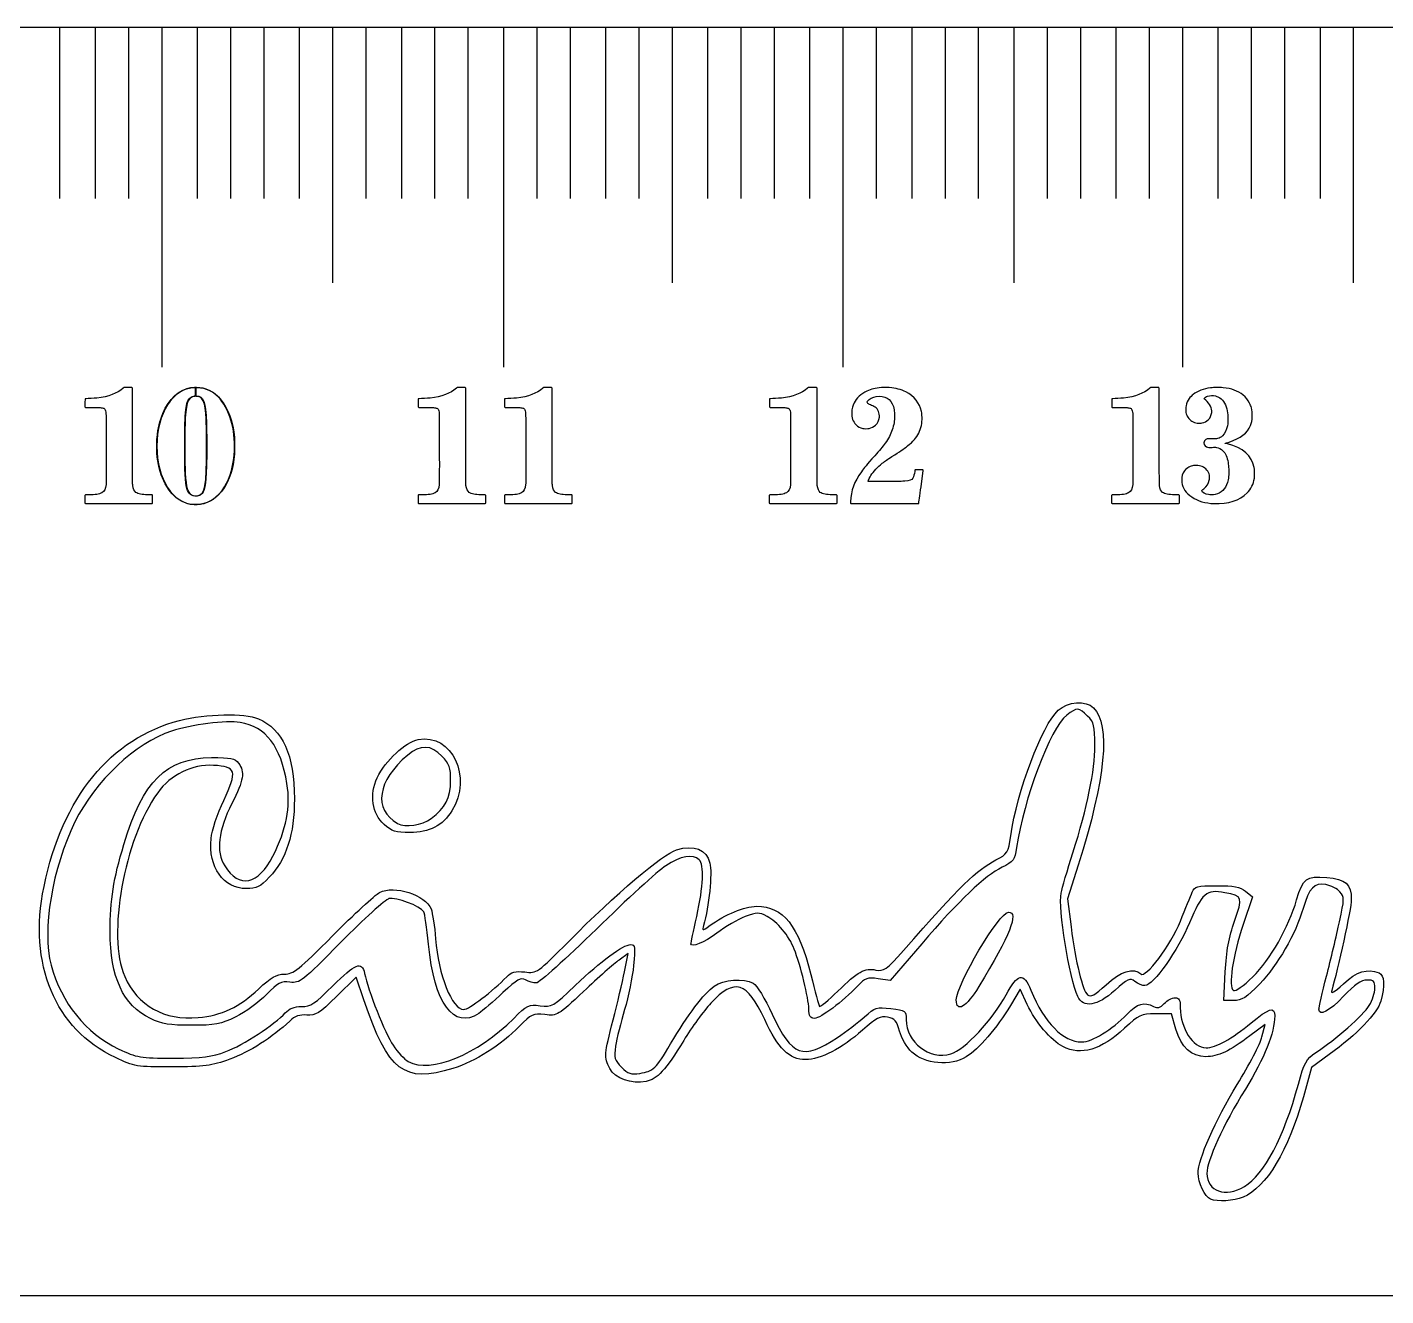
# Model space of a CAD drawing. Extents: x 0.09 to 7.29, y 6.89 to 11.9.
# Drawn here: x 3.917 to 5.488, y 6.888 to 8.356 of the extents above; entities that cross this region are included whole.
import ezdxf

# ---------------------------------------------------------------- set-up
doc = ezdxf.new("R2010")
doc.units = 0
doc.layers.add('Laag_1', color=7, linetype='CONTINUOUS')

msp = doc.modelspace()

# ---------------------------------------------------------------- linework, layer by layer
at = {"layer": 'Laag_1', "color": 1}
msp.add_lwpolyline([(0.137995, 6.888429), (0.137995, 8.355581), (7.291333, 8.355581), (7.291333, 6.888429)], close=True, dxfattribs=at)
at = {"layer": 'Laag_1', "color": 7}
for points in [[(3.954515, 8.355207), (3.954515, 8.157598)], [(3.995576, 8.355207), (3.995576, 8.157598)], [(4.034072, 8.355207), (4.034072, 8.157598)], [(4.072567, 8.355207), (4.072567, 7.962556)], [(4.113628, 8.355207), (4.113628, 8.157598)], [(4.152123, 8.355207), (4.152123, 8.157598)], [(4.190618, 8.355207), (4.190618, 8.157598)], [(4.23168, 8.355207), (4.23168, 8.157598)], [(4.270175, 8.355207), (4.270175, 8.060077)], [(4.30867, 8.355207), (4.30867, 8.157598)], [(4.349731, 8.355207), (4.349731, 8.157598)], [(4.388227, 8.355207), (4.388227, 8.157598)], [(4.426722, 8.355207), (4.426722, 8.157598)], [(4.467783, 8.355207), (4.467783, 7.962556)], [(4.506279, 8.355207), (4.506279, 8.157598)], [(4.544774, 8.355207), (4.544774, 8.157598)], [(4.585835, 8.355207), (4.585835, 8.157598)], [(4.62433, 8.355207), (4.62433, 8.157598)], [(4.662825, 8.355207), (4.662825, 8.060077)], [(4.703887, 8.355207), (4.703887, 8.157598)], [(4.742382, 8.355207), (4.742382, 8.157598)], [(4.780877, 8.355207), (4.780877, 8.157598)], [(4.821938, 8.355207), (4.821938, 8.157598)], [(4.860433, 8.355207), (4.860433, 7.962556)], [(4.898929, 8.355207), (4.898929, 8.157598)], [(4.93999, 8.355207), (4.93999, 8.157598)], [(4.978485, 8.355207), (4.978485, 8.157598)], [(5.016981, 8.355207), (5.016981, 8.157598)], [(5.058042, 8.355207), (5.058042, 8.060077)], [(5.096537, 8.355207), (5.096537, 8.157598)], [(5.135032, 8.355207), (5.135032, 8.157598)], [(5.176094, 8.355207), (5.176094, 8.157598)], [(5.214589, 8.355207), (5.214589, 8.157598)], [(5.253084, 8.355207), (5.253084, 7.962556)], [(5.294145, 8.355207), (5.294145, 8.157598)], [(5.332641, 8.355207), (5.332641, 8.157598)], [(5.371136, 8.355207), (5.371136, 8.157598)], [(5.412197, 8.355207), (5.412197, 8.157598)], [(5.450692, 8.355207), (5.450692, 8.060077)]]:
    msp.add_lwpolyline(points, dxfattribs=at)
at = {"layer": 'Laag_1', "color": 3}
for points in [[(4.03881, 7.882583), (4.038776, 7.938254), (4.038468, 7.938573), (4.038161, 7.938893), (4.033487, 7.938881), (4.028802, 7.938881), (4.027891, 7.938072)], [(4.106361, 7.938644), (4.107702, 7.938877), (4.111893, 7.938877), (4.116085, 7.938877), (4.117342, 7.938682)], [(4.110738, 7.929025), (4.111764, 7.92907), (4.111764, 7.933976), (4.111764, 7.938882), (4.110486, 7.938827)], [(4.112753, 7.938855), (4.112104, 7.938855), (4.112104, 7.933951), (4.112104, 7.929047), (4.112642, 7.929047)], [(4.424227, 7.882583), (4.424192, 7.938254), (4.423885, 7.938573), (4.423577, 7.938893), (4.418903, 7.938881), (4.414219, 7.938881), (4.413307, 7.938072)], [(4.52416, 7.882583), (4.524125, 7.938254), (4.523818, 7.938573), (4.52351, 7.938893), (4.518836, 7.938881), (4.514152, 7.938881), (4.51324, 7.938072)], [(4.830472, 7.882583), (4.830438, 7.938254), (4.83013, 7.938573), (4.829822, 7.938893), (4.825149, 7.938881), (4.820464, 7.938881), (4.819552, 7.938072)], [(5.226303, 7.882583), (5.226269, 7.938254), (5.225961, 7.938573), (5.225653, 7.938893), (5.22098, 7.938881), (5.216295, 7.938881), (5.215383, 7.938072)], [(3.984986, 7.925898), (3.983835, 7.925898), (3.983812, 7.921168), (3.983778, 7.916426), (3.98412, 7.916095), (3.984462, 7.915765), (3.99284, 7.915719)], [(4.111818, 7.928784), (4.110217, 7.928784), (4.109413, 7.928579)], [(4.370402, 7.925898), (4.369251, 7.925898), (4.369228, 7.921168), (4.369194, 7.916426), (4.369536, 7.916095), (4.369878, 7.915765), (4.378256, 7.915719)], [(4.470335, 7.925898), (4.469184, 7.925898), (4.469161, 7.921168), (4.469127, 7.916426), (4.469469, 7.916095), (4.469811, 7.915765), (4.478189, 7.915719)], [(4.776648, 7.925898), (4.775496, 7.925898), (4.775474, 7.921168), (4.775439, 7.916426), (4.775781, 7.916095), (4.776123, 7.915765), (4.784501, 7.915719)], [(5.172479, 7.925898), (5.171327, 7.925898), (5.171304, 7.921168), (5.17127, 7.916426), (5.171612, 7.916095), (5.171954, 7.915765), (5.180332, 7.915719)], [(4.156592, 7.880992), (4.156742, 7.879357), (4.156742, 7.871183), (4.156742, 7.86301), (4.156596, 7.861334)], [(5.283665, 7.879673), (5.281748, 7.879673), (5.280993, 7.879301)], [(4.950761, 7.824189), (4.953375, 7.843029), (4.953043, 7.843373), (4.95271, 7.843717), (4.948261, 7.843717), (4.943812, 7.843717), (4.943766, 7.843465)], [(4.909882, 7.830301), (4.889437, 7.830301), (4.889517, 7.830622)], [(3.987984, 7.814761), (3.984222, 7.814761), (3.983914, 7.814442), (3.983607, 7.814123), (3.983607, 7.809689), (3.983607, 7.805255), (3.983914, 7.804935), (3.984222, 7.804616), (4.022818, 7.804616), (4.061414, 7.804616), (4.061722, 7.804935), (4.06203, 7.805255), (4.06203, 7.8097), (4.06203, 7.814146), (4.061722, 7.814442), (4.061403, 7.814738), (4.056957, 7.814795)], [(4.3734, 7.814761), (4.369638, 7.814761), (4.369331, 7.814442), (4.369023, 7.814123), (4.369023, 7.809689), (4.369023, 7.805255), (4.369331, 7.804935), (4.369638, 7.804616), (4.408234, 7.804616), (4.44683, 7.804616), (4.447138, 7.804935), (4.447446, 7.805255), (4.447446, 7.8097), (4.447446, 7.814146), (4.447138, 7.814442), (4.446819, 7.814738), (4.442373, 7.814795)], [(4.473333, 7.814761), (4.469571, 7.814761), (4.469264, 7.814442), (4.468956, 7.814123), (4.468956, 7.809689), (4.468956, 7.805255), (4.469264, 7.804935), (4.469571, 7.804616), (4.508167, 7.804616), (4.546763, 7.804616), (4.547071, 7.804935), (4.547379, 7.805255), (4.547379, 7.8097), (4.547379, 7.814146), (4.547071, 7.814442), (4.546752, 7.814738), (4.542306, 7.814795)], [(4.779646, 7.814761), (4.775884, 7.814761), (4.775576, 7.814442), (4.775268, 7.814123), (4.775268, 7.809689), (4.775268, 7.805255), (4.775576, 7.804935), (4.775884, 7.804616), (4.81448, 7.804616), (4.853076, 7.804616), (4.853384, 7.804935), (4.853691, 7.805255), (4.853691, 7.8097), (4.853691, 7.814146), (4.853384, 7.814442), (4.853064, 7.814738), (4.848619, 7.814795)], [(5.175476, 7.814761), (5.171715, 7.814761), (5.171407, 7.814442), (5.171099, 7.814123), (5.171099, 7.809689), (5.171099, 7.805255), (5.171407, 7.804935), (5.171715, 7.804616), (5.210311, 7.804616), (5.248907, 7.804616), (5.249214, 7.804935), (5.249522, 7.805255), (5.249522, 7.8097), (5.249522, 7.814146), (5.249214, 7.814442), (5.248895, 7.814738), (5.24445, 7.814795)], [(5.275581, 7.819214), (5.275445, 7.819654), (5.276009, 7.820184)], [(4.110046, 7.803642), (4.111555, 7.803583), (4.109543, 7.803583)], [(4.113783, 7.803546), (4.111558, 7.803581), (4.113361, 7.803644)], [(4.869095, 7.80676), (4.869015, 7.805292), (4.869336, 7.804948), (4.869669, 7.804616), (4.90885, 7.804616), (4.94802, 7.804616), (4.948089, 7.804994)], [(5.132595, 7.386622), (5.120219, 7.34741), (5.124319, 7.315017)], [(5.326034, 7.356314), (5.333988, 7.349874), (5.323319, 7.317954)], [(4.951622, 7.295567), (4.915232, 7.253054), (4.901246, 7.255151)], [(4.60782, 7.262944), (4.612153, 7.284182), (4.601501, 7.276674)], [(5.312247, 7.229772), (5.300876, 7.229772), (5.30259, 7.263018)], [(4.306337, 7.230587), (4.297299, 7.256975), (4.274568, 7.234577)], [(5.073685, 7.225354), (5.065514, 7.243056), (5.054152, 7.224187)], [(5.245552, 7.196751), (5.240403, 7.214429), (5.222068, 7.214429)], [(5.345091, 7.187882), (5.348697, 7.20209), (5.331209, 7.18905)], [(5.422828, 7.167375), (5.402362, 7.152499), (5.392927, 7.118678)]]:
    msp.add_lwpolyline(points, dxfattribs=at)
for points in [[(4.904883, 7.93881)], [(5.290712, 7.938858)], [(4.113954, 7.813713)], [(4.106776, 7.803691)], [(4.329718, 7.433618)], [(4.384265, 7.440448)], [(4.991531, 7.230625)], [(5.324679, 7.01484)], [(5.28552, 7.000189)]]:
    msp.add_lwpolyline(points, close=True, dxfattribs=at)
for points in [[(4.027891, 7.938072), (4.021006, 7.931974), (4.010952, 7.928201), (3.99757, 7.926696)], [(4.110486, 7.938827), (4.085187, 7.937736), (4.067001, 7.909329), (4.066999, 7.870903)], [(4.073752, 7.908699), (4.081167, 7.926108), (4.092102, 7.936149), (4.106361, 7.938644)], [(4.139986, 7.925611), (4.133384, 7.933723), (4.122845, 7.938849), (4.112753, 7.938855)], [(4.117342, 7.938682), (4.126748, 7.937227), (4.134514, 7.932815), (4.14031, 7.925631)], [(4.413307, 7.938072), (4.406422, 7.931974), (4.396368, 7.928201), (4.382986, 7.926696)], [(4.51324, 7.938072), (4.506355, 7.931974), (4.496301, 7.928201), (4.482919, 7.926696)], [(4.819552, 7.938072), (4.812667, 7.931974), (4.802614, 7.928201), (4.789232, 7.926696)], [(4.904883, 7.93881), (4.897968, 7.938248), (4.892923, 7.937021), (4.888015, 7.934704)], [(4.914056, 7.938775), (4.912611, 7.938878), (4.906029, 7.938913), (4.904883, 7.93881)], [(4.93332, 7.933741), (4.92777, 7.936596), (4.921498, 7.938236), (4.914056, 7.938775)], [(5.215383, 7.938072), (5.208498, 7.931974), (5.198445, 7.928201), (5.185063, 7.926696)], [(5.285469, 7.938407), (5.277249, 7.937381), (5.270575, 7.934855), (5.265399, 7.930796)], [(5.290712, 7.938858), (5.28822, 7.938689), (5.28663, 7.938554), (5.285469, 7.938407)], [(5.30024, 7.938655), (5.298548, 7.938813), (5.292076, 7.938948), (5.290712, 7.938858)], [(5.323117, 7.930289), (5.317186, 7.935058), (5.309812, 7.937753), (5.30024, 7.938655)], [(3.99757, 7.926696), (3.993797, 7.926274), (3.987836, 7.925898), (3.984986, 7.925898)], [(4.099479, 7.901425), (4.10014, 7.914086), (4.100957, 7.919568), (4.102739, 7.923281)], [(4.109413, 7.928579), (4.102276, 7.926752), (4.100096, 7.919484), (4.099517, 7.895579)], [(4.102739, 7.923281), (4.104416, 7.926775), (4.107345, 7.928878), (4.110738, 7.929025)], [(4.12392, 7.902244), (4.122891, 7.922923), (4.120221, 7.928778), (4.111818, 7.928784)], [(4.112642, 7.929047), (4.120811, 7.929047), (4.123294, 7.922491), (4.124342, 7.898156)], [(4.156277, 7.860642), (4.158451, 7.88667), (4.152562, 7.910156), (4.139986, 7.925611)], [(4.14031, 7.925631), (4.1494, 7.914366), (4.154918, 7.899236), (4.156592, 7.880992)], [(4.382986, 7.926696), (4.379213, 7.926274), (4.373252, 7.925898), (4.370402, 7.925898)], [(4.482919, 7.926696), (4.479146, 7.926274), (4.473185, 7.925898), (4.470335, 7.925898)], [(4.789232, 7.926696), (4.785459, 7.926274), (4.779497, 7.925898), (4.776648, 7.925898)], [(4.873235, 7.921082), (4.871561, 7.917768), (4.870724, 7.91434), (4.870575, 7.910281)], [(4.888015, 7.934704), (4.881353, 7.931563), (4.876079, 7.926701), (4.873235, 7.921082)], [(4.888703, 7.921025), (4.888187, 7.922022), (4.889059, 7.923731), (4.890813, 7.925118)], [(4.889816, 7.919947), (4.889345, 7.920234), (4.888887, 7.920692), (4.888703, 7.921025)], [(4.893485, 7.91825), (4.891627, 7.919075), (4.889976, 7.919844), (4.889816, 7.919947)], [(4.890813, 7.925118), (4.893783, 7.927492), (4.897854, 7.928799), (4.902211, 7.928799)], [(4.902211, 7.928799), (4.911958, 7.928788), (4.917886, 7.923444), (4.919606, 7.913124)], [(4.951196, 7.911244), (4.949201, 7.920922), (4.942929, 7.928811), (4.93332, 7.933741)], [(5.185063, 7.926696), (5.18129, 7.926274), (5.175328, 7.925898), (5.172479, 7.925898)], [(5.260934, 7.926297), (5.259017, 7.923715), (5.257833, 7.920975), (5.257202, 7.917615)], [(5.265399, 7.930796), (5.264057, 7.929748), (5.261825, 7.927504), (5.260934, 7.926297)], [(5.280001, 7.924211), (5.278614, 7.925418), (5.278309, 7.925801), (5.2784, 7.926241)], [(5.2784, 7.926241), (5.278546, 7.927053), (5.280316, 7.928259), (5.282256, 7.928891)], [(5.286901, 7.909858), (5.287397, 7.914977), (5.285097, 7.919769), (5.280001, 7.924211)], [(5.282256, 7.928891), (5.284657, 7.929669), (5.288232, 7.929759), (5.291163, 7.929116)], [(5.291163, 7.929116), (5.292561, 7.928823), (5.293429, 7.928507), (5.294828, 7.927819)], [(5.294828, 7.927819), (5.299349, 7.925587), (5.30281, 7.92075), (5.304468, 7.914357)], [(5.330739, 7.920829), (5.328913, 7.924527), (5.32641, 7.927639), (5.323117, 7.930289)], [(5.332814, 7.915349), (5.332284, 7.917401), (5.331788, 7.918698), (5.330739, 7.920829)], [(3.99284, 7.915719), (3.999907, 7.915685), (4.001423, 7.915639), (4.002528, 7.91548)], [(4.002528, 7.91548), (4.004227, 7.915229), (4.005424, 7.91491), (4.00613, 7.914499)], [(4.00613, 7.914499), (4.007065, 7.913975), (4.007533, 7.912881), (4.007966, 7.910259)], [(4.007966, 7.910259), (4.008148, 7.909176), (4.008171, 7.90603), (4.008205, 7.868506)], [(4.067116, 7.880868), (4.068194, 7.891862), (4.070246, 7.900467), (4.073752, 7.908699)], [(4.378256, 7.915719), (4.385323, 7.915685), (4.386839, 7.915639), (4.387945, 7.91548)], [(4.387945, 7.91548), (4.389643, 7.915229), (4.39084, 7.91491), (4.391547, 7.914499)], [(4.391547, 7.914499), (4.392481, 7.913975), (4.392949, 7.912881), (4.393382, 7.910259)], [(4.393382, 7.910259), (4.393564, 7.909176), (4.393587, 7.90603), (4.393621, 7.868506)], [(4.478189, 7.915719), (4.485256, 7.915685), (4.486772, 7.915639), (4.487878, 7.91548)], [(4.487878, 7.91548), (4.489576, 7.915229), (4.490773, 7.91491), (4.49148, 7.914499)], [(4.49148, 7.914499), (4.492414, 7.913975), (4.492882, 7.912881), (4.493315, 7.910259)], [(4.493315, 7.910259), (4.493497, 7.909176), (4.49352, 7.90603), (4.493554, 7.868506)], [(4.784501, 7.915719), (4.791569, 7.915685), (4.793085, 7.915639), (4.79419, 7.91548)], [(4.79419, 7.91548), (4.795889, 7.915229), (4.797085, 7.91491), (4.797792, 7.914499)], [(4.797792, 7.914499), (4.798727, 7.913975), (4.799194, 7.912881), (4.799627, 7.910259)], [(4.799627, 7.910259), (4.79981, 7.909176), (4.799833, 7.90603), (4.799867, 7.868506)], [(4.870575, 7.910281), (4.870357, 7.9041), (4.871996, 7.899353), (4.875585, 7.895775)], [(4.897613, 7.916232), (4.8972, 7.916507), (4.895342, 7.917413), (4.893485, 7.91825)], [(4.902544, 7.90441), (4.903037, 7.909294), (4.90111, 7.913915), (4.897613, 7.916232)], [(4.898266, 7.895443), (4.900869, 7.898023), (4.902165, 7.90074), (4.902544, 7.90441)], [(4.920122, 7.905981), (4.92011, 7.900213), (4.919342, 7.895523), (4.917496, 7.889985)], [(4.919606, 7.913124), (4.920019, 7.91067), (4.920122, 7.909191), (4.920122, 7.905981)], [(4.948043, 7.886143), (4.950852, 7.891773), (4.952102, 7.89769), (4.951919, 7.904605)], [(4.951919, 7.904605), (4.95185, 7.907345), (4.951678, 7.90895), (4.951196, 7.911244)], [(5.180332, 7.915719), (5.187399, 7.915685), (5.188915, 7.915639), (5.190021, 7.91548)], [(5.190021, 7.91548), (5.191719, 7.915229), (5.192916, 7.91491), (5.193623, 7.914499)], [(5.193623, 7.914499), (5.194558, 7.913975), (5.195025, 7.912881), (5.195458, 7.910259)], [(5.195458, 7.910259), (5.195641, 7.909176), (5.195663, 7.90603), (5.195698, 7.868506)], [(5.257202, 7.917615), (5.256988, 7.916533), (5.256954, 7.915901), (5.256943, 7.913781)], [(5.256943, 7.913781), (5.256943, 7.911594), (5.256977, 7.911075), (5.257191, 7.910004)], [(5.257191, 7.910004), (5.257642, 7.907805), (5.258352, 7.906001), (5.259401, 7.904378)], [(5.259401, 7.904378), (5.261847, 7.900634), (5.26558, 7.898345), (5.270225, 7.89777)], [(5.283079, 7.901807), (5.285323, 7.904006), (5.286585, 7.906678), (5.286901, 7.909858)], [(5.304468, 7.914357), (5.305979, 7.90855), (5.306204, 7.900398), (5.30502, 7.894444)], [(5.33181, 7.894782), (5.33322, 7.898142), (5.333772, 7.901029), (5.333863, 7.905415)], [(5.333863, 7.905415), (5.333941, 7.909576), (5.333693, 7.912), (5.332814, 7.915349)], [(4.099357, 7.844337), (4.099002, 7.853241), (4.099089, 7.893933), (4.099479, 7.901425)], [(4.099517, 7.895579), (4.099377, 7.889837), (4.099374, 7.850534), (4.099517, 7.846663)], [(4.124346, 7.869844), (4.124346, 7.888673), (4.124252, 7.895578), (4.12392, 7.902244)], [(4.124342, 7.898156), (4.124596, 7.892279), (4.124662, 7.855679), (4.124432, 7.847816)], [(4.875585, 7.895775), (4.87781, 7.893551), (4.88031, 7.892209), (4.883532, 7.89151)], [(4.883532, 7.89151), (4.885114, 7.891166), (4.889082, 7.891131), (4.89063, 7.891452)], [(4.89063, 7.891452), (4.893645, 7.89206), (4.896202, 7.893402), (4.898266, 7.895443)], [(4.917496, 7.889985), (4.915615, 7.884343), (4.913357, 7.880089), (4.909286, 7.874562)], [(5.270225, 7.89777), (5.271634, 7.89759), (5.274769, 7.897691), (5.275942, 7.897939)], [(5.275942, 7.897939), (5.278772, 7.89856), (5.280993, 7.899766), (5.283079, 7.901807)], [(5.30502, 7.894444), (5.304073, 7.889675), (5.302213, 7.885818), (5.299574, 7.883157)], [(5.306994, 7.875749), (5.320231, 7.880057), (5.328202, 7.886168), (5.33181, 7.894782)], [(4.03905, 7.825533), (4.038856, 7.826832), (4.038845, 7.829522), (4.03881, 7.882583)], [(4.067001, 7.862802), (4.066847, 7.86515), (4.066935, 7.879015), (4.067116, 7.880868)], [(4.424466, 7.825533), (4.424272, 7.826832), (4.424261, 7.829522), (4.424227, 7.882583)], [(4.524399, 7.825533), (4.524205, 7.826832), (4.524194, 7.829522), (4.52416, 7.882583)], [(4.830712, 7.825533), (4.830518, 7.826832), (4.830506, 7.829522), (4.830472, 7.882583)], [(4.909286, 7.874562), (4.906029, 7.870147), (4.90275, 7.86618), (4.897189, 7.859931)], [(4.935166, 7.871283), (4.941668, 7.876465), (4.945303, 7.880674), (4.948043, 7.886143)], [(5.226542, 7.825533), (5.226349, 7.826832), (5.226337, 7.829522), (5.226303, 7.882583)], [(5.278614, 7.877046), (5.277216, 7.874475), (5.278208, 7.871408), (5.280846, 7.870145)], [(5.280993, 7.879301), (5.280125, 7.878873), (5.279065, 7.877869), (5.278614, 7.877046)], [(5.287972, 7.879515), (5.286653, 7.879606), (5.284714, 7.879673), (5.283665, 7.879673)], [(5.293768, 7.879763), (5.292302, 7.879391), (5.290802, 7.879324), (5.287972, 7.879515)], [(5.299574, 7.883157), (5.297793, 7.881353), (5.296079, 7.880361), (5.293768, 7.879763)], [(5.302641, 7.874205), (5.302168, 7.874205), (5.302506, 7.874396), (5.303431, 7.874644)], [(5.305088, 7.873652), (5.303848, 7.873957), (5.302743, 7.874205), (5.302641, 7.874205)], [(5.303431, 7.874644), (5.303972, 7.874791), (5.305573, 7.875287), (5.306994, 7.875749)], [(5.335971, 7.846241), (5.33349, 7.860133), (5.323331, 7.869153), (5.305088, 7.873652)], [(4.008205, 7.868506), (4.008228, 7.838949), (4.008205, 7.827573), (4.008114, 7.826616)], [(4.066999, 7.870903), (4.066999, 7.832953), (4.085111, 7.804651), (4.110046, 7.803642)], [(4.091732, 7.809567), (4.078177, 7.818649), (4.068545, 7.839381), (4.067001, 7.862802)], [(4.113361, 7.803644), (4.136258, 7.804435), (4.153492, 7.827325), (4.156277, 7.860642)], [(4.113947, 7.813714), (4.122738, 7.815308), (4.124356, 7.824039), (4.124346, 7.869844)], [(4.156596, 7.861334), (4.156373, 7.85879), (4.156209, 7.857222), (4.15598, 7.855423)], [(4.393621, 7.868506), (4.393644, 7.838949), (4.393621, 7.827573), (4.39353, 7.826616)], [(4.493554, 7.868506), (4.493577, 7.838949), (4.493554, 7.827573), (4.493463, 7.826616)], [(4.799867, 7.868506), (4.79989, 7.838949), (4.799867, 7.827573), (4.799776, 7.826616)], [(4.897189, 7.859931), (4.887855, 7.84945), (4.884851, 7.845873), (4.881766, 7.841527)], [(4.905984, 7.851296), (4.909401, 7.854037), (4.911958, 7.855814), (4.917037, 7.858967)], [(4.917037, 7.858967), (4.926509, 7.864838), (4.930522, 7.867567), (4.935166, 7.871283)], [(5.195698, 7.868506), (5.19572, 7.838949), (5.195698, 7.827573), (5.195606, 7.826616)], [(5.280846, 7.870145), (5.282278, 7.869458), (5.284048, 7.869322), (5.287499, 7.869638)], [(5.287499, 7.869638), (5.289821, 7.869852), (5.290915, 7.869852), (5.292381, 7.869627)], [(5.292381, 7.869627), (5.295403, 7.869176), (5.297748, 7.867992), (5.299913, 7.865816)], [(5.299913, 7.865816), (5.302856, 7.862839), (5.304851, 7.858284), (5.305877, 7.852172)], [(4.104598, 7.816349), (4.101184, 7.820366), (4.100077, 7.826278), (4.099357, 7.844337)], [(4.099517, 7.846663), (4.100242, 7.826323), (4.101426, 7.819949), (4.105191, 7.816139)], [(4.15598, 7.855423), (4.152141, 7.825154), (4.134462, 7.80342), (4.113783, 7.803546)], [(4.124432, 7.847816), (4.123786, 7.825523), (4.12229, 7.818302), (4.117635, 7.815019)], [(4.881766, 7.841527), (4.873567, 7.830003), (4.869806, 7.819671), (4.869095, 7.80676)], [(4.892808, 7.837181), (4.895675, 7.841756), (4.900445, 7.846859), (4.905984, 7.851296)], [(4.943456, 7.841653), (4.942975, 7.838626), (4.942138, 7.835874), (4.941209, 7.834199)], [(4.943766, 7.843465), (4.943732, 7.843315), (4.943594, 7.842501), (4.943456, 7.841653)], [(5.263347, 7.847978), (5.259457, 7.846862), (5.25577, 7.84375), (5.253887, 7.840006)], [(5.268669, 7.848654), (5.266245, 7.848654), (5.26523, 7.848519), (5.263347, 7.847978)], [(5.275942, 7.847403), (5.273777, 7.848294), (5.271679, 7.848654), (5.268669, 7.848654)], [(5.284251, 7.83748), (5.283349, 7.842036), (5.280384, 7.845576), (5.275942, 7.847403)], [(5.306633, 7.844358), (5.306903, 7.838394), (5.30634, 7.83306), (5.30502, 7.828922)], [(5.305877, 7.852172), (5.306283, 7.849726), (5.306475, 7.847719), (5.306633, 7.844358)], [(5.336535, 7.838912), (5.336546, 7.84243), (5.336467, 7.843411), (5.335971, 7.846241)], [(4.008114, 7.826616), (4.007612, 7.821532), (4.006096, 7.818477), (4.003372, 7.817064)], [(4.042606, 7.817634), (4.040828, 7.818944), (4.039643, 7.821589), (4.03905, 7.825533)], [(4.39353, 7.826616), (4.393028, 7.821532), (4.391512, 7.818477), (4.388788, 7.817064)], [(4.428022, 7.817634), (4.426244, 7.818944), (4.425059, 7.821589), (4.424466, 7.825533)], [(4.493463, 7.826616), (4.492961, 7.821532), (4.491445, 7.818477), (4.488721, 7.817064)], [(4.527955, 7.817634), (4.526177, 7.818944), (4.524992, 7.821589), (4.524399, 7.825533)], [(4.799776, 7.826616), (4.799274, 7.821532), (4.797758, 7.818477), (4.795034, 7.817064)], [(4.834268, 7.817634), (4.83249, 7.818944), (4.831304, 7.821589), (4.830712, 7.825533)], [(4.889517, 7.830622), (4.88977, 7.831665), (4.891455, 7.835014), (4.892808, 7.837181)], [(4.932059, 7.830415), (4.931073, 7.830347), (4.921658, 7.830301), (4.909882, 7.830301)], [(4.941209, 7.834199), (4.939856, 7.83178), (4.937379, 7.830759), (4.932059, 7.830415)], [(5.195606, 7.826616), (5.195105, 7.821532), (5.193589, 7.818477), (5.190865, 7.817064)], [(5.230099, 7.817634), (5.228321, 7.818944), (5.227135, 7.821589), (5.226542, 7.825533)], [(5.253887, 7.840006), (5.252365, 7.836984), (5.251846, 7.832981), (5.252455, 7.828934)], [(5.252455, 7.828934), (5.253414, 7.822473), (5.257202, 7.816948), (5.263787, 7.812381)], [(5.277949, 7.821864), (5.28132, 7.824717), (5.283406, 7.827975), (5.284184, 7.831583)], [(5.284184, 7.831583), (5.284511, 7.833128), (5.284545, 7.835969), (5.284251, 7.83748)], [(5.30502, 7.828922), (5.302562, 7.821244), (5.297759, 7.816485), (5.291073, 7.815132)], [(5.327751, 7.816982), (5.332521, 7.82174), (5.335216, 7.827096), (5.336275, 7.833951)], [(5.336275, 7.833951), (5.336501, 7.835361), (5.336535, 7.836037), (5.336535, 7.838912)], [(4.003372, 7.817064), (4.000192, 7.815422), (3.995815, 7.814761), (3.987984, 7.814761)], [(4.048078, 7.815502), (4.045661, 7.815992), (4.043894, 7.816676), (4.042606, 7.817634)], [(4.056957, 7.814795), (4.052227, 7.814852), (4.050608, 7.814989), (4.048078, 7.815502)], [(4.117635, 7.815019), (4.11375, 7.812279), (4.107516, 7.812915), (4.104598, 7.816349)], [(4.105191, 7.816139), (4.107239, 7.814066), (4.110669, 7.813117), (4.113954, 7.813713)], [(4.388788, 7.817064), (4.385608, 7.815422), (4.381231, 7.814761), (4.3734, 7.814761)], [(4.433494, 7.815502), (4.431077, 7.815992), (4.42931, 7.816676), (4.428022, 7.817634)], [(4.442373, 7.814795), (4.437643, 7.814852), (4.436024, 7.814989), (4.433494, 7.815502)], [(4.488721, 7.817064), (4.485541, 7.815422), (4.481164, 7.814761), (4.473333, 7.814761)], [(4.533427, 7.815502), (4.53101, 7.815992), (4.529243, 7.816676), (4.527955, 7.817634)], [(4.542306, 7.814795), (4.537576, 7.814852), (4.535957, 7.814989), (4.533427, 7.815502)], [(4.795034, 7.817064), (4.791853, 7.815422), (4.787476, 7.814761), (4.779646, 7.814761)], [(4.839739, 7.815502), (4.837323, 7.815992), (4.835556, 7.816676), (4.834268, 7.817634)], [(4.848619, 7.814795), (4.843888, 7.814852), (4.84227, 7.814989), (4.839739, 7.815502)], [(4.948089, 7.804994), (4.948112, 7.805189), (4.949316, 7.813835), (4.950761, 7.824189)], [(5.190865, 7.817064), (5.187684, 7.815422), (5.183307, 7.814761), (5.175476, 7.814761)], [(5.23557, 7.815502), (5.233154, 7.815992), (5.231387, 7.816676), (5.230099, 7.817634)], [(5.24445, 7.814795), (5.239719, 7.814852), (5.238101, 7.814989), (5.23557, 7.815502)], [(5.263787, 7.812381), (5.27071, 7.807578), (5.279414, 7.804985), (5.289641, 7.804646)], [(5.283045, 7.814952), (5.279561, 7.815561), (5.276077, 7.817545), (5.275581, 7.819214)], [(5.276009, 7.820184), (5.276325, 7.820466), (5.277193, 7.821221), (5.277949, 7.821864)], [(5.291073, 7.815132), (5.28857, 7.814614), (5.285379, 7.814546), (5.283045, 7.814952)], [(5.289641, 7.804646), (5.306001, 7.804116), (5.319115, 7.808356), (5.327751, 7.816982)], [(4.10678, 7.803666), (4.101349, 7.804495), (4.096415, 7.80643), (4.091732, 7.809567)], [(4.109543, 7.803583), (4.108231, 7.803583), (4.107268, 7.803618), (4.106776, 7.803691)], [(5.109377, 7.565562), (5.120424, 7.575799), (5.141297, 7.577314), (5.150094, 7.568517)], [(4.093215, 7.553752), (4.124231, 7.561684), (4.168305, 7.562688), (4.184341, 7.555826)], [(5.054472, 7.420432), (5.061702, 7.471723), (5.09063, 7.548187), (5.109377, 7.565562)], [(5.119293, 7.559856), (5.100399, 7.544994), (5.069228, 7.462708), (5.061298, 7.406759)], [(5.143388, 7.558971), (5.133142, 7.569217), (5.13128, 7.569285), (5.119293, 7.559856)], [(5.150094, 7.568517), (5.170227, 7.548384), (5.164343, 7.487217), (5.132595, 7.386622)], [(5.151757, 7.524838), (5.151757, 7.547646), (5.150797, 7.551562), (5.143388, 7.558971)], [(3.936405, 7.361666), (3.957743, 7.464969), (4.013598, 7.533389), (4.093215, 7.553752)], [(4.163281, 7.551541), (4.147232, 7.554108), (4.10655, 7.548965), (4.083858, 7.541502)], [(4.217421, 7.480738), (4.210543, 7.52379), (4.192951, 7.546797), (4.163281, 7.551541)], [(4.184341, 7.555826), (4.212478, 7.543788), (4.226001, 7.513767), (4.226001, 7.463343)], [(4.083858, 7.541502), (4.042292, 7.52783), (3.995758, 7.484079), (3.972197, 7.436516)], [(4.321868, 7.487581), (4.331298, 7.50749), (4.354351, 7.528975), (4.369291, 7.531778)], [(4.369291, 7.531778), (4.408213, 7.53908), (4.432258, 7.488267), (4.408257, 7.449433)], [(4.357031, 7.513759), (4.321825, 7.484134), (4.316935, 7.451073), (4.345344, 7.434736)], [(4.396705, 7.51256), (4.384097, 7.52572), (4.371692, 7.526095), (4.357031, 7.513759)], [(4.40672, 7.483827), (4.40672, 7.499405), (4.405239, 7.503652), (4.396705, 7.51256)], [(5.126399, 7.400831), (5.143193, 7.453594), (5.151757, 7.495474), (5.151757, 7.524838)], [(4.028792, 7.410464), (4.050831, 7.483901), (4.077512, 7.510379), (4.129935, 7.510842)], [(4.13231, 7.501896), (4.107747, 7.503324), (4.082858, 7.491112), (4.067911, 7.470299)], [(4.129935, 7.510842), (4.152576, 7.511044), (4.157357, 7.510074), (4.161476, 7.504458)], [(4.144286, 7.461448), (4.160304, 7.495582), (4.158892, 7.500349), (4.13231, 7.501896)], [(4.161476, 7.504458), (4.168966, 7.494245), (4.167391, 7.484726), (4.153777, 7.457927)], [(4.20123, 7.39703), (4.216752, 7.427825), (4.221748, 7.453652), (4.217421, 7.480738)], [(4.329718, 7.433618), (4.315846, 7.446012), (4.312635, 7.468088), (4.321868, 7.487581)], [(4.384265, 7.440448), (4.400648, 7.45268), (4.40672, 7.464409), (4.40672, 7.483827)], [(4.067911, 7.470299), (4.029057, 7.416196), (4.009067, 7.304781), (4.029777, 7.257755)], [(4.129587, 7.417248), (4.130443, 7.426153), (4.137057, 7.446044), (4.144286, 7.461448)], [(4.153777, 7.457927), (4.137801, 7.426479), (4.135012, 7.402486), (4.145382, 7.385706)], [(4.226001, 7.463343), (4.226001, 7.422305), (4.21672, 7.393283), (4.196949, 7.3725)], [(4.408257, 7.449433), (4.397633, 7.432243), (4.381995, 7.42413), (4.359486, 7.42413)], [(3.972197, 7.436516), (3.94594, 7.383512), (3.93387, 7.310843), (3.944668, 7.270773)], [(4.359486, 7.42413), (4.343359, 7.42413), (4.338661, 7.425627), (4.329718, 7.433618)], [(4.345344, 7.434736), (4.354195, 7.429646), (4.373615, 7.432496), (4.384265, 7.440448)], [(4.170529, 7.359344), (4.143922, 7.359344), (4.126404, 7.38412), (4.129587, 7.417248)], [(5.037386, 7.392492), (5.050474, 7.399193), (5.051779, 7.401327), (5.054472, 7.420432)], [(4.01289, 7.309893), (4.01289, 7.34606), (4.016705, 7.37019), (4.028792, 7.410464)], [(4.543625, 7.298725), (4.596948, 7.352563), (4.652257, 7.399487), (4.667925, 7.404181)], [(4.667925, 7.404181), (4.688627, 7.410383), (4.702593, 7.404866), (4.706567, 7.388914)], [(5.061298, 7.406759), (5.059278, 7.392503), (5.057769, 7.390457), (5.044551, 7.384035)], [(4.145382, 7.385706), (4.161845, 7.359069), (4.1844, 7.363643), (4.20123, 7.39703)], [(4.65555, 7.385856), (4.646422, 7.379809), (4.610294, 7.34682), (4.575268, 7.312546)], [(4.694164, 7.392758), (4.687103, 7.399819), (4.672759, 7.397255), (4.65555, 7.385856)], [(4.691363, 7.327122), (4.699061, 7.361944), (4.700122, 7.3868), (4.694164, 7.392758)], [(4.706567, 7.388914), (4.70949, 7.377183), (4.705567, 7.338317), (4.699294, 7.316854)], [(4.930467, 7.287964), (4.996342, 7.362672), (5.01525, 7.381157), (5.037386, 7.392492)], [(5.112771, 7.35423), (5.113899, 7.359856), (5.120032, 7.380826), (5.126399, 7.400831)], [(4.196949, 7.3725), (4.186417, 7.361429), (4.182231, 7.359344), (4.170529, 7.359344)], [(5.044551, 7.384035), (5.024576, 7.37433), (4.994671, 7.34586), (4.951622, 7.295567)], [(5.385176, 7.346272), (5.392436, 7.371392), (5.396195, 7.374199), (5.419941, 7.37223)], [(5.419941, 7.37223), (5.441961, 7.370403), (5.448409, 7.364592), (5.448409, 7.346573)], [(4.018948, 7.163912), (3.949102, 7.196999), (3.917855, 7.271861), (3.936405, 7.361666)], [(4.270377, 7.305023), (4.29473, 7.329533), (4.319061, 7.351917), (4.324447, 7.354767)], [(4.324447, 7.354767), (4.341448, 7.363763), (4.377939, 7.35215), (4.384087, 7.335787)], [(5.132062, 7.234574), (5.12225, 7.256108), (5.109257, 7.336701), (5.112771, 7.35423)], [(5.250804, 7.321774), (5.256507, 7.335874), (5.262607, 7.350862), (5.264359, 7.355082)], [(5.302123, 7.354656), (5.280996, 7.35872), (5.275184, 7.353785), (5.261286, 7.319974)], [(5.264359, 7.355082), (5.267256, 7.362061), (5.269825, 7.362754), (5.292813, 7.362754)], [(5.292813, 7.362754), (5.312505, 7.362754), (5.319836, 7.361333), (5.326034, 7.356314)], [(5.313291, 7.321625), (5.323181, 7.349531), (5.322792, 7.350679), (5.302123, 7.354656)], [(5.418955, 7.363925), (5.405447, 7.366343), (5.399719, 7.36033), (5.39266, 7.336319)], [(5.435291, 7.355593), (5.432191, 7.359121), (5.42484, 7.362871), (5.418955, 7.363925)], [(5.434744, 7.321015), (5.4405, 7.34723), (5.440538, 7.34962), (5.435291, 7.355593)], [(4.335302, 7.347759), (4.331049, 7.346692), (4.306251, 7.324202), (4.280195, 7.297781)], [(4.37565, 7.332681), (4.371666, 7.339127), (4.343237, 7.349751), (4.335302, 7.347759)], [(4.70547, 7.315998), (4.724935, 7.32996), (4.746356, 7.338885), (4.760371, 7.338873)], [(4.760371, 7.338873), (4.791586, 7.338838), (4.809037, 7.316941), (4.82327, 7.259924)], [(5.33452, 7.257385), (5.35464, 7.277255), (5.376128, 7.31496), (5.385176, 7.346272)], [(5.448409, 7.346573), (5.448409, 7.336932), (5.432654, 7.264239), (5.425681, 7.241706)], [(4.381093, 7.295118), (4.379311, 7.313817), (4.376862, 7.33072), (4.37565, 7.332681)], [(4.384087, 7.335787), (4.385912, 7.330927), (4.388249, 7.315443), (4.38928, 7.301378)], [(4.684617, 7.295581), (4.684617, 7.296145), (4.687652, 7.310338), (4.691363, 7.327122)], [(4.747213, 7.326945), (4.738967, 7.323796), (4.724236, 7.31522), (4.714477, 7.307888)], [(4.772677, 7.327258), (4.763063, 7.33223), (4.76098, 7.332205), (4.747213, 7.326945)], [(4.804131, 7.289428), (4.798035, 7.304807), (4.784414, 7.321189), (4.772677, 7.327258)], [(4.991531, 7.230625), (4.991607, 7.248325), (5.04135, 7.332066), (5.051787, 7.332066)], [(5.051787, 7.332066), (5.064313, 7.332066), (5.053791, 7.305603), (5.017554, 7.245969)], [(5.39266, 7.336319), (5.384096, 7.307189), (5.362884, 7.270361), (5.342584, 7.249379)], [(4.059394, 7.209244), (4.027817, 7.224474), (4.01289, 7.256781), (4.01289, 7.309893)], [(4.575268, 7.312546), (4.54024, 7.278271), (4.508985, 7.250228), (4.505811, 7.250228)], [(4.714477, 7.307888), (4.699996, 7.297007), (4.684617, 7.290668), (4.684617, 7.295581)], [(4.699294, 7.316854), (4.697415, 7.310425), (4.697653, 7.310392), (4.70547, 7.315998)], [(5.124319, 7.315017), (5.129457, 7.274428), (5.137515, 7.241337), (5.143465, 7.236399)], [(5.204782, 7.260628), (5.210318, 7.255092), (5.239529, 7.293904), (5.250804, 7.321774)], [(5.261286, 7.319974), (5.248212, 7.288171), (5.219343, 7.247406), (5.209724, 7.247166)], [(5.30259, 7.263018), (5.303818, 7.28683), (5.306854, 7.303459), (5.313291, 7.321625)], [(5.323319, 7.317954), (5.311076, 7.281325), (5.305795, 7.245552), (5.312059, 7.24168)], [(5.419731, 7.258138), (5.424587, 7.277231), (5.431343, 7.305526), (5.434744, 7.321015)], [(4.214446, 7.26046), (4.224858, 7.26046), (4.230817, 7.265208), (4.270377, 7.305023)], [(4.280195, 7.297781), (4.234813, 7.251764), (4.232319, 7.249805), (4.220886, 7.25118)], [(4.439206, 7.214999), (4.410413, 7.195575), (4.387578, 7.227057), (4.381093, 7.295118)], [(4.38928, 7.301378), (4.39233, 7.259735), (4.408317, 7.219543), (4.42183, 7.219543)], [(4.492478, 7.262933), (4.506578, 7.26138), (4.506769, 7.261514), (4.543625, 7.298725)], [(4.550892, 7.247397), (4.580437, 7.275624), (4.606141, 7.294556), (4.614919, 7.294556)], [(4.614919, 7.294556), (4.620045, 7.294556), (4.62044, 7.291794), (4.618347, 7.270555)], [(4.270328, 7.246819), (4.296104, 7.272794), (4.304216, 7.275985), (4.30716, 7.261311)], [(4.601501, 7.276674), (4.595641, 7.272544), (4.577216, 7.256289), (4.560554, 7.240552)], [(4.82095, 7.220396), (4.820891, 7.231865), (4.811225, 7.271531), (4.804131, 7.289428)], [(4.898647, 7.265221), (4.907721, 7.263406), (4.910671, 7.265513), (4.930467, 7.287964)], [(3.944668, 7.270773), (3.956333, 7.227483), (3.984984, 7.191844), (4.022352, 7.174142)], [(4.184563, 7.243221), (4.199149, 7.257016), (4.20512, 7.26046), (4.214446, 7.26046)], [(4.30716, 7.261311), (4.311022, 7.242058), (4.330924, 7.191912), (4.340162, 7.178157)], [(4.471505, 7.257366), (4.476908, 7.263011), (4.481266, 7.264168), (4.492478, 7.262933)], [(4.594651, 7.207609), (4.599511, 7.226363), (4.605437, 7.251264), (4.60782, 7.262944)], [(4.618347, 7.270555), (4.617047, 7.257354), (4.612352, 7.234426), (4.607916, 7.219603)], [(4.82327, 7.259924), (4.828111, 7.240527), (4.832692, 7.223978), (4.833449, 7.223148)], [(4.854343, 7.240661), (4.877857, 7.263581), (4.885543, 7.267842), (4.898647, 7.265221)], [(5.049156, 7.236529), (5.062487, 7.261541), (5.069232, 7.262849), (5.077772, 7.24208)], [(5.164739, 7.248241), (5.181401, 7.263827), (5.196815, 7.268595), (5.204782, 7.260628)], [(5.439323, 7.249379), (5.454853, 7.263665), (5.466507, 7.267179), (5.480523, 7.2618)], [(5.480523, 7.2618), (5.486725, 7.25942), (5.487437, 7.247317), (5.482433, 7.229304)], [(4.029777, 7.257755), (4.044717, 7.22383), (4.075475, 7.206621), (4.114799, 7.210187)], [(4.220886, 7.25118), (4.210326, 7.252452), (4.207181, 7.250789), (4.193571, 7.236729)], [(4.234293, 7.222951), (4.245054, 7.222951), (4.249689, 7.226021), (4.270328, 7.246819)], [(4.42183, 7.219543), (4.427775, 7.219543), (4.455547, 7.240688), (4.471505, 7.257366)], [(4.493363, 7.253802), (4.487695, 7.256835), (4.483736, 7.254603), (4.467162, 7.239031)], [(4.505811, 7.250228), (4.502637, 7.250228), (4.497036, 7.251837), (4.493363, 7.253802)], [(4.510292, 7.223939), (4.524016, 7.222098), (4.525019, 7.222677), (4.550892, 7.247397)], [(4.661066, 7.179663), (4.681137, 7.213595), (4.699554, 7.238032), (4.711434, 7.246491)], [(4.769954, 7.207824), (4.749601, 7.251877), (4.735078, 7.256321), (4.707664, 7.226885)], [(4.711434, 7.246491), (4.7225, 7.25437), (4.74526, 7.256096), (4.756784, 7.249928)], [(4.756784, 7.249928), (4.760597, 7.247888), (4.770414, 7.231788), (4.7786, 7.21415)], [(4.87715, 7.246488), (4.860584, 7.228855), (4.834496, 7.209314), (4.827522, 7.209314)], [(4.901246, 7.255151), (4.888664, 7.257038), (4.886246, 7.256169), (4.87715, 7.246488)], [(5.017554, 7.245969), (5.003099, 7.22218), (4.991465, 7.215321), (4.991531, 7.230625)], [(5.143465, 7.236399), (5.146999, 7.233466), (5.151802, 7.236141), (5.164739, 7.248241)], [(5.198156, 7.251923), (5.192285, 7.256367), (5.190174, 7.255434), (5.174771, 7.241586)], [(5.209724, 7.247166), (5.206911, 7.247096), (5.201705, 7.249236), (5.198156, 7.251923)], [(5.312059, 7.24168), (5.314505, 7.240169), (5.323347, 7.246352), (5.33452, 7.257385)], [(5.342584, 7.249379), (5.326954, 7.233222), (5.321616, 7.229772), (5.312247, 7.229772)], [(5.410901, 7.219778), (5.410901, 7.221782), (5.414874, 7.239044), (5.419731, 7.258138)], [(5.425681, 7.241706), (5.424198, 7.236914), (5.428252, 7.239194), (5.439323, 7.249379)], [(5.466436, 7.253641), (5.459646, 7.253641), (5.452469, 7.248652), (5.439452, 7.234887)], [(5.475674, 7.244264), (5.475674, 7.252192), (5.474258, 7.253641), (5.466436, 7.253641)], [(5.469109, 7.224141), (5.472713, 7.230051), (5.475667, 7.239107), (5.475674, 7.244264)], [(4.114799, 7.210187), (4.141705, 7.212627), (4.162751, 7.222592), (4.184563, 7.243221)], [(4.193571, 7.236729), (4.185111, 7.22799), (4.169196, 7.21644), (4.158204, 7.211062)], [(4.274568, 7.234577), (4.254566, 7.214867), (4.250464, 7.212297), (4.240394, 7.213164)], [(4.409429, 7.151379), (4.35284, 7.1339), (4.334674, 7.147858), (4.306337, 7.230587)], [(4.467162, 7.239031), (4.456423, 7.228941), (4.443843, 7.218127), (4.439206, 7.214999)], [(4.560554, 7.240552), (4.530736, 7.212388), (4.530032, 7.211966), (4.515644, 7.213587)], [(4.833449, 7.223148), (4.834206, 7.222317), (4.843608, 7.230198), (4.854343, 7.240661)], [(4.985123, 7.168124), (5.001155, 7.172928), (5.033904, 7.207912), (5.049156, 7.236529)], [(5.077772, 7.24208), (5.09342, 7.204024), (5.11496, 7.182072), (5.136681, 7.182046)], [(5.174771, 7.241586), (5.154558, 7.223412), (5.138359, 7.220753), (5.132062, 7.234574)], [(5.189082, 7.214205), (5.201106, 7.226643), (5.208866, 7.228884), (5.219748, 7.22306)], [(5.231987, 7.22647), (5.235326, 7.23016), (5.24089, 7.23318), (5.24435, 7.23318)], [(5.24435, 7.23318), (5.249244, 7.23318), (5.250641, 7.230579), (5.250641, 7.221468)], [(5.439452, 7.234887), (5.423011, 7.217501), (5.410901, 7.211093), (5.410901, 7.219778)], [(5.482433, 7.229304), (5.478546, 7.215311), (5.454719, 7.190554), (5.422828, 7.167375)], [(4.146837, 7.170818), (4.166625, 7.178213), (4.203303, 7.20222), (4.215448, 7.215727)], [(4.215448, 7.215727), (4.219794, 7.22056), (4.22603, 7.222951), (4.234293, 7.222951)], [(4.240394, 7.213164), (4.232167, 7.213873), (4.226622, 7.211929), (4.220657, 7.206243)], [(4.479605, 7.209211), (4.49529, 7.224896), (4.497008, 7.225721), (4.510292, 7.223939)], [(4.515644, 7.213587), (4.501958, 7.21513), (4.500087, 7.214272), (4.486266, 7.200112)], [(4.607916, 7.219603), (4.603479, 7.20478), (4.598814, 7.18575), (4.597549, 7.177315)], [(4.707664, 7.226885), (4.699537, 7.218158), (4.685392, 7.198743), (4.67623, 7.18374)], [(4.7786, 7.21415), (4.801391, 7.165046), (4.81401, 7.160545), (4.854158, 7.187202)], [(4.827522, 7.209314), (4.822459, 7.209314), (4.820995, 7.211781), (4.82095, 7.220396)], [(4.885357, 7.211027), (4.897585, 7.222074), (4.899369, 7.222637), (4.915937, 7.220674)], [(4.915937, 7.220674), (4.932902, 7.218665), (4.933532, 7.218212), (4.933544, 7.207984)], [(5.054152, 7.224187), (5.038511, 7.198214), (5.017333, 7.173578), (5.003065, 7.16476)], [(5.114677, 7.1767), (5.100942, 7.183802), (5.083078, 7.205006), (5.073685, 7.225354)], [(5.136681, 7.182046), (5.148634, 7.182046), (5.17161, 7.196132), (5.189082, 7.214205)], [(5.222068, 7.214429), (5.204865, 7.214429), (5.202649, 7.213415), (5.186197, 7.198028)], [(5.219748, 7.22306), (5.224398, 7.220572), (5.227407, 7.22141), (5.231987, 7.22647)], [(5.250641, 7.221468), (5.250641, 7.198089), (5.265337, 7.175213), (5.280354, 7.175213)], [(5.332452, 7.203979), (5.353106, 7.22114), (5.359754, 7.22318), (5.359754, 7.212361)], [(5.407412, 7.169644), (5.430178, 7.18471), (5.462444, 7.213211), (5.469109, 7.224141)], [(4.107095, 7.201267), (4.081408, 7.201267), (4.073075, 7.202646), (4.059394, 7.209244)], [(4.158204, 7.211062), (4.14066, 7.202478), (4.134418, 7.201282), (4.107095, 7.201267)], [(4.220657, 7.206243), (4.200993, 7.187499), (4.173673, 7.170099), (4.151239, 7.16203)], [(4.357767, 7.159452), (4.38363, 7.14511), (4.437509, 7.167115), (4.479605, 7.209211)], [(4.486266, 7.200112), (4.464992, 7.178315), (4.43495, 7.159261), (4.409429, 7.151379)], [(4.590871, 7.151303), (4.584085, 7.164426), (4.584304, 7.167683), (4.594651, 7.207609)], [(4.817191, 7.161577), (4.798565, 7.161577), (4.785337, 7.174529), (4.769954, 7.207824)], [(4.854158, 7.187202), (4.864176, 7.193854), (4.878215, 7.204575), (4.885357, 7.211027)], [(4.912118, 7.210698), (4.903679, 7.212386), (4.899304, 7.210115), (4.882994, 7.195577)], [(4.92585, 7.194521), (4.922719, 7.206208), (4.920296, 7.209062), (4.912118, 7.210698)], [(4.933544, 7.207984), (4.933579, 7.181651), (4.96059, 7.160774), (4.985123, 7.168124)], [(5.186197, 7.198028), (5.159258, 7.172831), (5.135727, 7.165814), (5.114677, 7.1767)], [(5.280354, 7.175213), (5.291524, 7.175213), (5.31032, 7.185592), (5.332452, 7.203979)], [(5.359754, 7.212361), (5.359754, 7.192732), (5.347893, 7.163054), (5.325872, 7.127584)], [(4.67623, 7.18374), (4.655128, 7.149184), (4.645749, 7.13897), (4.632725, 7.136365)], [(4.882994, 7.195577), (4.859571, 7.174701), (4.834171, 7.161577), (4.817191, 7.161577)], [(4.940112, 7.170319), (4.934358, 7.175825), (4.927941, 7.186717), (4.92585, 7.194521)], [(5.280254, 7.164987), (5.263501, 7.164987), (5.251643, 7.175841), (5.245552, 7.196751)], [(5.331209, 7.18905), (5.307408, 7.171301), (5.294036, 7.164987), (5.280254, 7.164987)], [(5.316486, 7.132792), (5.330235, 7.155278), (5.343107, 7.180068), (5.345091, 7.187882)], [(4.022352, 7.174142), (4.044212, 7.163786), (4.047192, 7.163283), (4.0862, 7.163364)], [(4.0862, 7.163364), (4.119636, 7.163433), (4.130723, 7.164796), (4.146837, 7.170818)], [(4.340162, 7.178157), (4.345425, 7.17032), (4.353348, 7.161903), (4.357767, 7.159452)], [(4.597549, 7.177315), (4.595498, 7.163641), (4.596239, 7.160988), (4.60438, 7.152846)], [(4.625501, 7.14566), (4.641305, 7.148224), (4.643988, 7.150789), (4.661066, 7.179663)], [(5.003065, 7.16476), (4.985243, 7.153745), (4.954603, 7.156451), (4.940112, 7.170319)], [(5.387221, 7.133325), (5.393998, 7.158189), (5.396265, 7.162268), (5.407412, 7.169644)], [(4.084495, 7.153203), (4.043508, 7.153057), (4.040993, 7.153468), (4.018948, 7.163912)], [(4.151239, 7.16203), (4.130394, 7.154533), (4.121327, 7.153334), (4.084495, 7.153203)], [(4.632725, 7.136365), (4.615998, 7.133021), (4.596778, 7.13988), (4.590871, 7.151303)], [(4.60438, 7.152846), (4.611938, 7.145289), (4.615579, 7.14405), (4.625501, 7.14566)], [(5.2711, 7.030241), (5.2711, 7.046127), (5.291036, 7.091172), (5.316486, 7.132792)], [(5.325872, 7.127584), (5.300268, 7.086342), (5.281329, 7.04483), (5.281329, 7.029951)], [(5.392927, 7.118678), (5.375516, 7.056265), (5.35002, 7.013784), (5.323208, 7.002518)], [(5.324679, 7.014843), (5.348015, 7.029071), (5.370324, 7.071336), (5.387221, 7.133325)], [(5.28552, 7.000189), (5.279349, 7.002672), (5.2711, 7.019864), (5.2711, 7.030241)], [(5.281329, 7.029951), (5.281329, 7.009304), (5.303134, 7.001704), (5.324679, 7.01484)], [(5.323208, 7.002518), (5.312353, 6.997956), (5.293903, 6.996816), (5.28552, 7.000189)]]:
    msp.add_open_spline(points, degree=3, dxfattribs=at)

doc.saveas('drawing.dxf')
